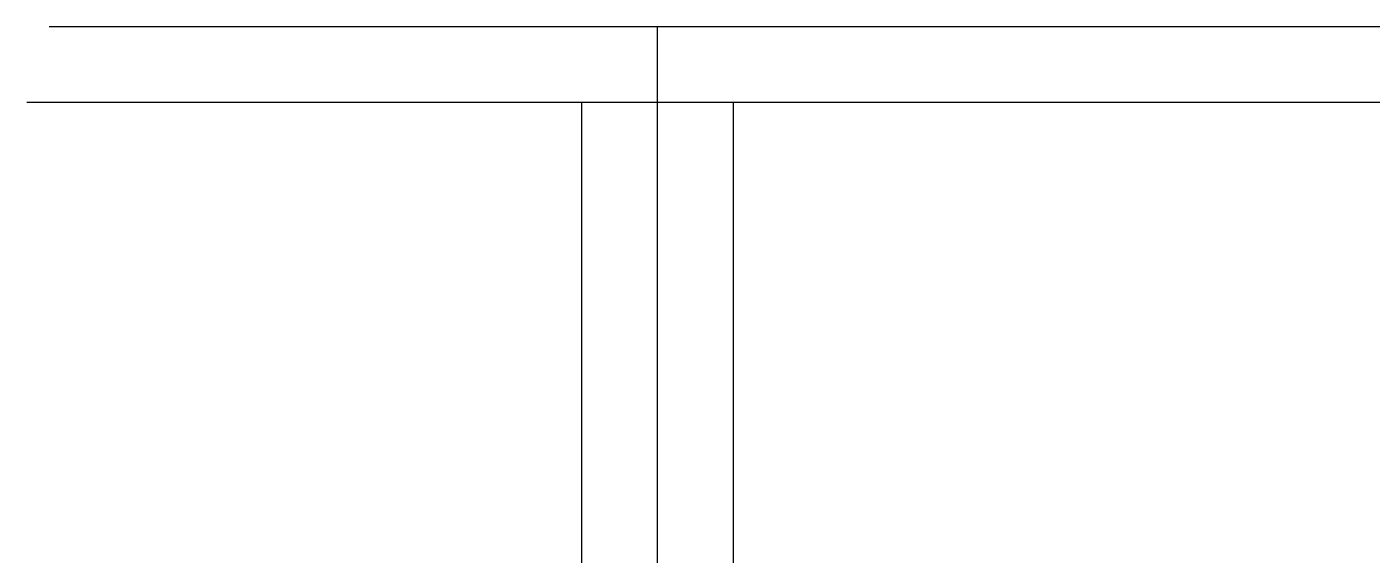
# Model space of a CAD drawing. Header units: inches. Extents: x -1316 to 22433, y -200 to 8737.
# Drawn here: x 141.7 to 168.34, y 860.98 to 871.43 of the extents above; entities that cross this region are included whole.
import ezdxf

# ---------------------------------------------------------------- set-up
doc = ezdxf.new("R2010")
doc.units = ezdxf.units.IN
doc.header["$LTSCALE"] = 10
doc.header["$MEASUREMENT"] = 0
doc.layers.add('S-ROOF', color=2, linetype='CONTINUOUS')
doc.layers.add('S-WALL', color=6, linetype='CONTINUOUS')

# ---------------------------------------------------------------- blocks, each defined once
blk = doc.blocks.new('*U663')
at = {"layer": 'S-WALL'}
for p, q in [((-17.06678, 110.78519), (-138.71455, 110.78519)), ((-126.67192, 110.78519), (-126.67192, 15.78519)), ((-126.67192, 110.78519), (-126.67192, 17.28519)), ((-16.62585, 109.28519), (-139.15549, 109.28519)), ((-128.17192, 109.28519), (-128.17192, 17.28519)), ((-125.17192, 109.28519), (-125.17192, 17.28519))]:
    blk.add_line(p, q, dxfattribs=at)

msp = doc.modelspace()

# ---------------------------------------------------------------- block references
at = {"layer": 'S-ROOF'}
msp.add_blockref('*U663', (280.85632, 760.64967), dxfattribs=at)

doc.saveas('drawing.dxf')
